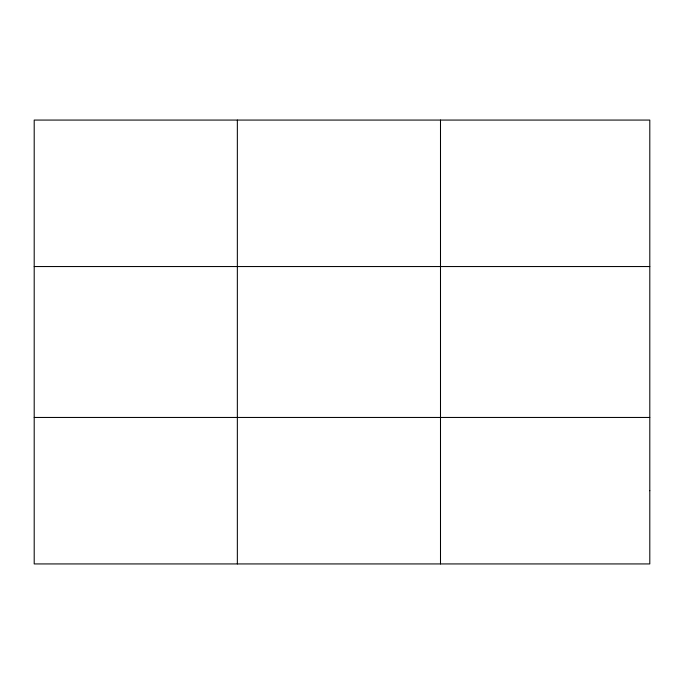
<?xml version="1.0" encoding="UTF-8"?>
<svg xmlns="http://www.w3.org/2000/svg" width="684" height="684" viewBox="0 0 684 684"><rect width="100%" height="100%" fill="white"/><g stroke="black" fill="none" stroke-linecap="round" stroke-linejoin="round"><path stroke-width="1.03" d="M237.348 120.068L237.348 563.932M440.496 120.068L440.496 563.932M34.2 266.546L649.8 266.546M34.2 417.454L649.8 417.454M649.8 490.693L649.8 563.932L34.2 563.932L34.2 120.068L649.8 120.068L649.8 490.693"/></g></svg>
